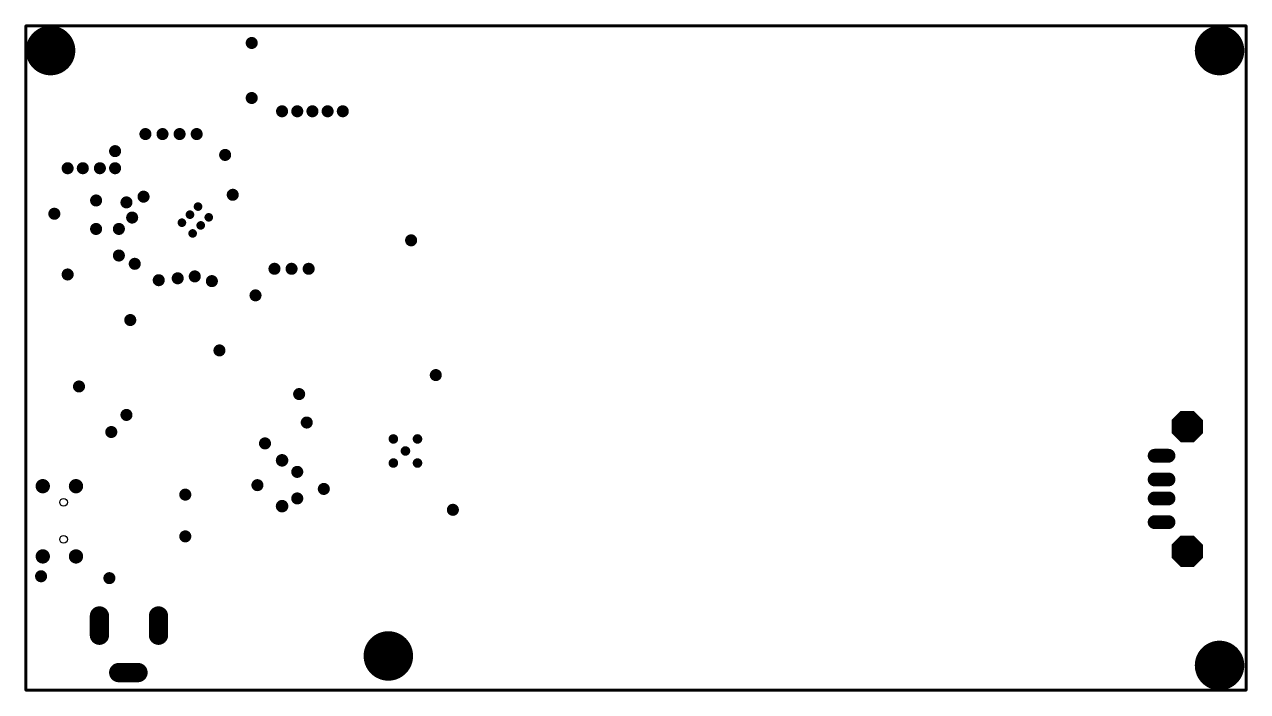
# Model space of a CAD drawing. Extents: x 0 to 129, y 0 to 70.
import ezdxf

# ---------------------------------------------------------------- set-up
doc = ezdxf.new("R2010")
doc.units = 0
for name, color, linetype in [('17', 82, 'CONTINUOUS'), ('18', 82, 'CONTINUOUS'), ('20', 7, 'CONTINUOUS')]:
    doc.layers.add(name, color=color, linetype=linetype)

# ---------------------------------------------------------------- blocks, each defined once
blk = doc.blocks.new('LONGP100')
at = {"const_width": 1}
blk.add_lwpolyline([(-0.5, 0), (0.5, 0)], dxfattribs=at)
at = {"const_width": 0.5}
for points in [[(-0.5, 0.25, 1), (-0.5, -0.25)], [(0.5, -0.25, 1), (0.5, 0.25)]]:
    blk.add_lwpolyline(points, format="xyb", dxfattribs=at)
blk = doc.blocks.new('OCTAGONP')
at = {"const_width": 0.5}
blk.add_lwpolyline([(-0.25, -0.1036), (-0.25, 0.1036), (-0.1036, 0.25), (0.1036, 0.25), (0.25, 0.1036), (0.25, -0.1036), (0.1036, -0.25), (-0.1036, -0.25), (-0.25, -0.1036), (-0.25, 0.1036)], dxfattribs=at)
blk = doc.blocks.new('ROUNDP')
at = {"const_width": 0.5}
blk.add_lwpolyline([(0, -0.25, 1), (0, 0.25, 1), (0, -0.25)], format="xyb", dxfattribs=at)
blk = doc.blocks.new('ROUNDV')
at = {"const_width": 0.5}
blk.add_lwpolyline([(0, -0.25, 1), (0, 0.25, 1), (0, -0.25)], format="xyb", dxfattribs=at)

msp = doc.modelspace()

# ---------------------------------------------------------------- linework, layer by layer
at = {"layer": '20', "const_width": 0.3}
for points in [[(128.6, 70), (0, 70)], [(0, 70), (0, 0)], [(128.6, 0), (128.6, 70)], [(0, 0), (128.6, 0)]]:
    msp.add_lwpolyline(points, dxfattribs=at)
at = {"layer": '20', "const_width": 0.15}
for points in [[(0, 70.075, 1), (0, 69.925)], [(0.075, 70, 1), (-0.075, 70)], [(128.675, 70, 1), (128.525, 70)], [(128.6, 69.925, 1), (128.6, 70.075)], [(0, 0.075, 1), (0, -0.075)], [(-0.075, 0, 1), (0.075, 0)], [(128.525, 0, 1), (128.675, 0)], [(128.6, -0.075, 1), (128.6, 0.075)]]:
    msp.add_lwpolyline(points, format="xyb", dxfattribs=at)
at = {"layer": '20'}
for centre in [(3.98, 19.79), (3.98, 15.89)]:
    msp.add_circle(centre, 0.4, dxfattribs=at)

# ---------------------------------------------------------------- block references
at = {"layer": '17'}
for name, p, xscale, yscale, rotation in [('ROUNDP', (18.1414, 50.9556), 0.908, 0.908, 315), ('ROUNDP', (18.1414, 50.9556), 0.908, 0.908, 315), ('ROUNDP', (17.2929, 50.1071), 0.908, 0.908, 315), ('ROUNDP', (17.2929, 50.1071), 0.908, 0.908, 315), ('ROUNDP', (19.2728, 49.8243), 0.908, 0.908, 315), ('ROUNDP', (19.2728, 49.8243), 0.908, 0.908, 315), ('ROUNDP', (16.4444, 49.2586), 0.908, 0.908, 315), ('ROUNDP', (16.4444, 49.2586), 0.908, 0.908, 315), ('ROUNDP', (18.4243, 48.9757), 0.908, 0.908, 315), ('ROUNDP', (18.4243, 48.9757), 0.908, 0.908, 315), ('ROUNDP', (17.5757, 48.1272), 0.908, 0.908, 315), ('ROUNDP', (17.5757, 48.1272), 0.908, 0.908, 315), ('OCTAGONP', (122.4, 27.77), 3.316, 3.316, 90), ('OCTAGONP', (122.4, 27.77), 3.316, 3.316, 90), ('ROUNDP', (38.73, 26.47), 1.008, 1.008, 270), ('ROUNDP', (38.73, 26.47), 1.008, 1.008, 270), ('ROUNDP', (41.27, 26.47), 1.008, 1.008, 270), ('ROUNDP', (41.27, 26.47), 1.008, 1.008, 270), ('ROUNDP', (27, 24.213), 1.3208, 1.3208, 90), ('ROUNDP', (27, 24.213), 1.3208, 1.3208, 90), ('ROUNDP', (40, 25.2), 1.008, 1.008, 270), ('ROUNDP', (40, 25.2), 1.008, 1.008, 270), ('LONGP100', (119.69, 24.7), 1.458, 1.458, 180), ('LONGP100', (119.69, 24.7), 1.458, 1.458, 180), ('ROUNDP', (38.73, 23.93), 1.008, 1.008, 270), ('ROUNDP', (38.73, 23.93), 1.008, 1.008, 270), ('ROUNDP', (41.27, 23.93), 1.008, 1.008, 270), ('ROUNDP', (41.27, 23.93), 1.008, 1.008, 270), ('ROUNDP', (1.78, 21.49), 1.508, 1.508, 270), ('ROUNDP', (1.78, 21.49), 1.508, 1.508, 270), ('ROUNDP', (5.28, 21.49), 1.508, 1.508, 270), ('ROUNDP', (5.28, 21.49), 1.508, 1.508, 270), ('LONGP100', (119.69, 22.2), 1.458, 1.458, 180), ('LONGP100', (119.69, 22.2), 1.458, 1.458, 180), ('LONGP100', (119.69, 20.2), 1.458, 1.458, 180), ('LONGP100', (119.69, 20.2), 1.458, 1.458, 180), ('ROUNDP', (27, 19.387), 1.3208, 1.3208, 90), ('ROUNDP', (27, 19.387), 1.3208, 1.3208, 90), ('LONGP100', (119.69, 17.7), 1.458, 1.458, 180), ('LONGP100', (119.69, 17.7), 1.458, 1.458, 180), ('OCTAGONP', (122.4, 14.63), 3.316, 3.316, 90), ('OCTAGONP', (122.4, 14.63), 3.316, 3.316, 90), ('ROUNDP', (1.78, 14.09), 1.508, 1.508, 270), ('ROUNDP', (1.78, 14.09), 1.508, 1.508, 270), ('ROUNDP', (5.28, 14.09), 1.508, 1.508, 270), ('ROUNDP', (5.28, 14.09), 1.508, 1.508, 270), ('LONGP100', (7.752, 6.8), 2.032, 2.032, 90), ('LONGP100', (7.752, 6.8), 2.032, 2.032, 90), ('LONGP100', (13.975, 6.8), 2.032, 2.032, 90), ('LONGP100', (13.975, 6.8), 2.032, 2.032, 90), ('LONGP100', (10.8, 1.847), 2.032, 2.032, 180), ('LONGP100', (10.8, 1.847), 2.032, 2.032, 180)]:
    msp.add_blockref(name, p, dxfattribs=dict(at, xscale=xscale, yscale=yscale, rotation=rotation))
at = {"layer": '18'}
for p, xscale, yscale in [((2.6, 67.4), 5.216, 5.216), ((125.8, 67.4), 5.216, 5.216), ((23.8, 68.2), 1.27, 1.27), ((23.8, 62.4), 1.27, 1.27), ((27, 61), 1.27, 1.27), ((28.6, 61), 1.27, 1.27), ((30.2, 61), 1.27, 1.27), ((31.8, 61), 1.27, 1.27), ((33.4, 61), 1.27, 1.27), ((12.6, 58.6), 1.27, 1.27), ((14.4, 58.6), 1.27, 1.27), ((16.2, 58.6), 1.27, 1.27), ((18, 58.6), 1.27, 1.27), ((9.4, 56.8), 1.27, 1.27), ((21, 56.4), 1.27, 1.27), ((4.4, 55), 1.27, 1.27), ((6, 55), 1.27, 1.27), ((7.8, 55), 1.27, 1.27), ((9.4, 55), 1.27, 1.27), ((7.4, 51.6), 1.27, 1.27), ((10.6, 51.4), 1.27, 1.27), ((12.4, 52), 1.27, 1.27), ((21.8, 52.2), 1.27, 1.27), ((3, 50.2), 1.27, 1.27), ((11.2, 49.8), 1.27, 1.27), ((7.4, 48.6), 1.27, 1.27), ((9.8, 48.6), 1.27, 1.27), ((40.6, 47.4), 1.27, 1.27), ((9.8, 45.8), 1.27, 1.27), ((11.4747, 44.9253), 1.27, 1.27), ((4.4, 43.8), 1.27, 1.27), ((14, 43.2), 1.27, 1.27), ((16, 43.4), 1.27, 1.27), ((17.8, 43.6), 1.27, 1.27), ((26.2, 44.4), 1.27, 1.27), ((28, 44.4), 1.27, 1.27), ((29.8, 44.4), 1.27, 1.27), ((19.6, 43.1), 1.27, 1.27), ((24.2, 41.6), 1.27, 1.27), ((11, 39), 1.27, 1.27), ((20.4, 35.8), 1.27, 1.27), ((43.2, 33.2), 1.27, 1.27), ((5.6, 32), 1.27, 1.27), ((28.8, 31.2), 1.27, 1.27), ((10.6, 29), 1.27, 1.27), ((29.6, 28.2), 1.27, 1.27), ((9, 27.2), 1.27, 1.27), ((25.2, 26), 1.27, 1.27), ((28.6, 23), 1.27, 1.27), ((24.4, 21.6), 1.27, 1.27), ((16.8, 20.6), 1.27, 1.27), ((28.6, 20.2), 1.27, 1.27), ((31.4, 21.2), 1.27, 1.27), ((45, 19), 1.27, 1.27), ((16.8, 16.2), 1.27, 1.27), ((1.6, 12), 1.27, 1.27), ((8.8, 11.8), 1.27, 1.27), ((38.2, 3.6), 5.216, 5.216), ((125.8, 2.6), 5.216, 5.216)]:
    msp.add_blockref('ROUNDV', p, dxfattribs=dict(at, xscale=xscale, yscale=yscale))

doc.saveas('drawing.dxf')
